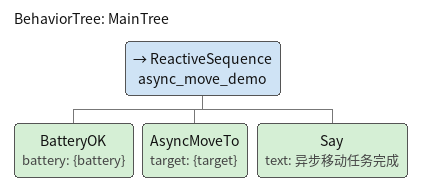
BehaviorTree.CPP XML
<?xml version="1.0" encoding="UTF-8"?>
<root main_tree_to_execute="MainTree">
  <BehaviorTree ID="MainTree">
    <!--
      ReactiveSequence 每次 tick 都会先重新检查 BatteryOK。
      如果移动过程中电量变低，BatteryOK 返回 FAILURE，
      正在 RUNNING 的 AsyncMoveTo 会被 halt。
    -->
    <ReactiveSequence name="async_move_demo">
      <BatteryOK battery="{battery}"/>
      <AsyncMoveTo target="{target}"/>
      <Say text="异步移动任务完成"/>
    </ReactiveSequence>
  </BehaviorTree>
</root>
